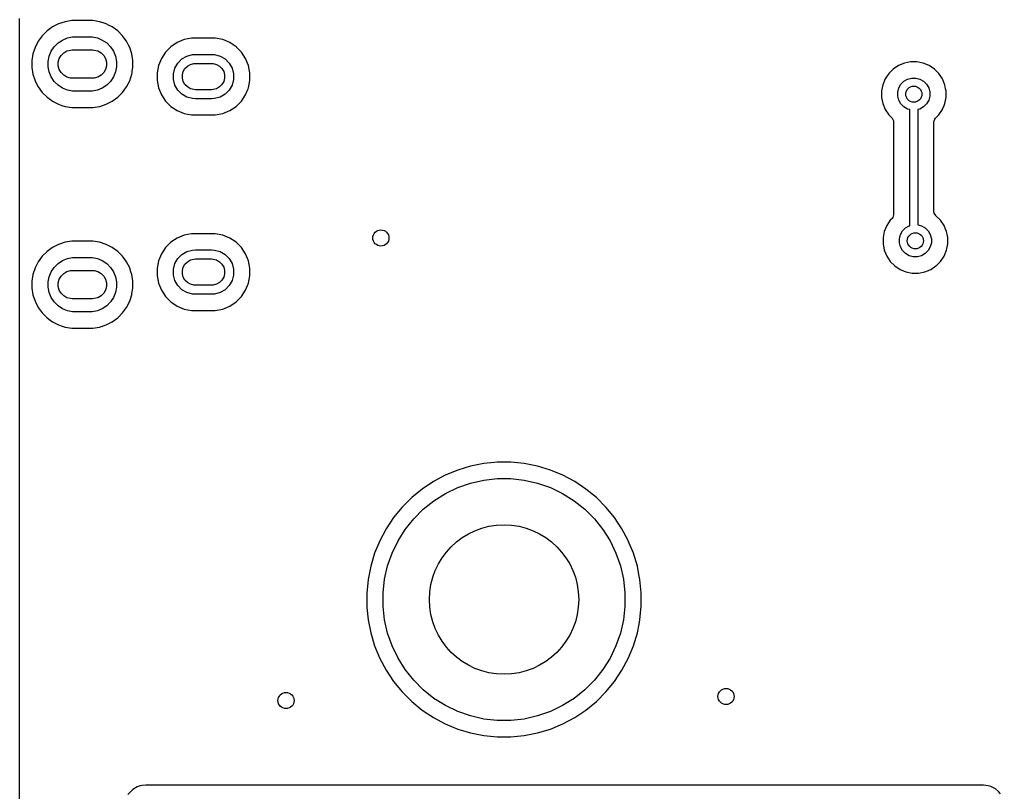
# Model space of a CAD drawing. Extents: x 0.71 to 7.56, y -5.16 to -0.79.
# Drawn here: x 0.709 to 1.665, y -2.826 to -2.073 of the extents above; entities that cross this region are included whole.
import ezdxf

# ---------------------------------------------------------------- set-up
doc = ezdxf.new("R2010")
doc.units = 0
doc.header["$MEASUREMENT"] = 0
doc.layers.add('BLACK', color=7, linetype='CONTINUOUS')

msp = doc.modelspace()

# ---------------------------------------------------------------- linework, layer by layer
at = {"layer": 'BLACK', "linetype": 'CONTINUOUS'}
for p, q in [((0.70868, -2.11261), (0.70868, -2.0717)), ((0.75308, -2.07464), (0.74674, -2.0767)), ((0.75966, -2.0736), (0.75308, -2.07464)), ((0.7801, -2.0736), (0.75966, -2.0736)), ((0.75966, -2.0736), (0.75966, -2.0736)), ((0.78669, -2.07464), (0.7801, -2.0736)), ((0.7801, -2.0736), (0.7801, -2.0736)), ((0.7902, -2.07579), (0.78669, -2.07464)), ((0.73541, -2.08365), (0.73069, -2.08836)), ((0.7408, -2.07973), (0.73541, -2.08365)), ((0.73541, -2.08365), (0.73541, -2.08365)), ((0.74674, -2.0767), (0.7408, -2.07973)), ((0.79206, -2.07639), (0.7902, -2.07579)), ((0.79303, -2.0767), (0.79206, -2.07639)), ((0.79539, -2.07791), (0.79303, -2.0767)), ((0.79896, -2.07973), (0.79539, -2.07791)), ((0.80436, -2.08365), (0.79896, -2.07973)), ((0.79896, -2.07973), (0.79896, -2.07973)), ((0.79896, -2.07973), (0.79896, -2.07973)), ((0.80907, -2.08836), (0.80436, -2.08365)), ((0.80436, -2.08365), (0.80436, -2.08365)), ((0.72678, -2.09375), (0.72375, -2.09969)), ((0.73069, -2.08836), (0.72678, -2.09375)), ((0.73069, -2.08836), (0.73069, -2.08836)), ((0.74613, -2.0954), (0.75046, -2.09251)), ((0.75046, -2.09251), (0.75528, -2.09051)), ((0.75528, -2.09051), (0.76039, -2.0895)), ((0.76039, -2.0895), (0.76299, -2.08937)), ((0.76299, -2.08937), (0.77677, -2.08937)), ((0.77677, -2.08937), (0.77938, -2.0895)), ((0.77938, -2.0895), (0.78449, -2.09051)), ((0.78449, -2.09051), (0.7893, -2.09251)), ((0.7893, -2.09251), (0.79363, -2.0954)), ((0.81079, -2.09073), (0.80907, -2.08836)), ((0.80907, -2.08836), (0.80907, -2.08836)), ((0.81299, -2.09375), (0.81079, -2.09073)), ((0.81491, -2.09754), (0.81299, -2.09375)), ((0.8692, -2.09217), (0.86239, -2.09499)), ((0.87643, -2.09073), (0.8692, -2.09217)), ((0.8692, -2.09217), (0.8692, -2.09217)), ((0.89955, -2.09073), (0.87643, -2.09073)), ((0.87643, -2.09073), (0.87643, -2.09073)), ((0.90678, -2.09217), (0.89955, -2.09073)), ((0.89955, -2.09073), (0.89955, -2.09073)), ((0.91359, -2.09499), (0.90678, -2.09217)), ((0.90678, -2.09217), (0.90678, -2.09217)), ((0.72375, -2.09969), (0.72169, -2.10603)), ((0.73756, -2.10823), (0.73956, -2.10342)), ((0.73956, -2.10342), (0.74245, -2.09909)), ((0.74245, -2.09909), (0.74613, -2.0954)), ((0.75165, -2.10501), (0.75477, -2.10321)), ((0.75477, -2.10321), (0.75824, -2.10228)), ((0.75824, -2.10228), (0.76004, -2.10217)), ((0.76004, -2.10217), (0.77972, -2.10217)), ((0.77972, -2.10217), (0.78152, -2.10228)), ((0.78152, -2.10228), (0.785, -2.10321)), ((0.785, -2.10321), (0.78811, -2.10501)), ((0.79363, -2.0954), (0.79731, -2.09909)), ((0.79731, -2.09909), (0.80021, -2.10342)), ((0.80021, -2.10342), (0.8022, -2.10823)), ((0.81601, -2.09969), (0.81491, -2.09754)), ((0.81807, -2.10603), (0.81601, -2.09969)), ((0.85626, -2.09908), (0.85105, -2.10429)), ((0.86239, -2.09499), (0.85626, -2.09908)), ((0.85626, -2.09908), (0.85626, -2.09908)), ((0.86239, -2.09499), (0.86239, -2.09499)), ((0.91972, -2.09908), (0.91359, -2.09499)), ((0.91359, -2.09499), (0.91359, -2.09499)), ((0.92493, -2.10429), (0.91972, -2.09908)), ((0.91972, -2.09908), (0.91972, -2.09908)), ((0.70868, -2.32757), (0.70868, -2.11261)), ((0.72169, -2.10603), (0.72065, -2.11261)), ((0.72065, -2.11261), (0.72065, -2.11928)), ((0.73655, -2.11334), (0.73756, -2.10823)), ((0.73655, -2.11855), (0.73655, -2.11334)), ((0.74638, -2.11415), (0.74731, -2.11067)), ((0.74731, -2.11067), (0.74911, -2.10756)), ((0.74911, -2.10756), (0.75165, -2.10501)), ((0.78811, -2.10501), (0.79066, -2.10756)), ((0.79066, -2.10756), (0.79246, -2.11067)), ((0.79246, -2.11067), (0.79339, -2.11415)), ((0.8022, -2.10823), (0.80322, -2.11334)), ((0.80322, -2.11334), (0.80322, -2.11855)), ((0.81911, -2.11261), (0.81807, -2.10603)), ((0.81911, -2.11928), (0.81911, -2.11261)), ((0.84696, -2.11042), (0.84413, -2.11723)), ((0.85105, -2.10429), (0.84696, -2.11042)), ((0.84696, -2.11042), (0.84696, -2.11042)), ((0.85105, -2.10429), (0.85105, -2.10429)), ((0.86294, -2.11497), (0.86694, -2.11097)), ((0.86694, -2.11097), (0.87183, -2.10814)), ((0.87183, -2.10814), (0.87729, -2.10668)), ((0.87729, -2.10668), (0.88012, -2.1065)), ((0.88012, -2.1065), (0.89587, -2.1065)), ((0.89587, -2.1065), (0.89869, -2.10668)), ((0.89869, -2.10668), (0.90415, -2.10814)), ((0.90415, -2.10814), (0.90905, -2.11097)), ((0.90905, -2.11097), (0.91305, -2.11497)), ((0.92903, -2.11042), (0.92493, -2.10429)), ((0.92493, -2.10429), (0.92493, -2.10429)), ((0.93185, -2.11723), (0.92903, -2.11042)), ((0.92903, -2.11042), (0.92903, -2.11042)), ((0.92903, -2.11042), (0.92903, -2.11042)), ((1.5776, -2.11376), (1.57152, -2.11497)), ((1.58381, -2.11376), (1.5776, -2.11376)), ((1.5776, -2.11376), (1.5776, -2.11376)), ((1.5899, -2.11497), (1.58381, -2.11376)), ((1.58381, -2.11376), (1.58381, -2.11376)), ((0.72065, -2.11928), (0.72169, -2.12586)), ((0.73756, -2.12366), (0.73655, -2.11855)), ((0.74638, -2.11774), (0.74638, -2.11415)), ((0.74731, -2.12122), (0.74638, -2.11774)), ((0.74911, -2.12433), (0.74731, -2.12122)), ((0.79246, -2.12122), (0.79066, -2.12433)), ((0.79339, -2.11774), (0.79246, -2.12122)), ((0.79339, -2.11415), (0.79339, -2.11774)), ((0.80322, -2.11855), (0.8022, -2.12366)), ((0.81829, -2.12446), (0.81859, -2.12256)), ((0.81859, -2.12256), (0.81911, -2.11928)), ((0.84413, -2.11723), (0.8427, -2.12446)), ((0.84413, -2.11723), (0.84413, -2.11723)), ((0.85865, -2.12532), (0.86011, -2.11986)), ((0.86011, -2.11986), (0.86294, -2.11497)), ((0.86743, -2.12648), (0.8683, -2.12325)), ((0.8683, -2.12325), (0.86997, -2.12036)), ((0.86997, -2.12036), (0.87233, -2.118)), ((0.87233, -2.118), (0.87522, -2.11633)), ((0.87522, -2.11633), (0.87845, -2.11546)), ((0.87845, -2.11546), (0.88012, -2.11535)), ((0.88012, -2.11535), (0.89587, -2.11535)), ((0.89587, -2.11535), (0.89754, -2.11546)), ((0.89754, -2.11546), (0.90076, -2.11633)), ((0.90076, -2.11633), (0.90366, -2.118)), ((0.90366, -2.118), (0.90602, -2.12036)), ((0.90602, -2.12036), (0.90769, -2.12325)), ((0.90769, -2.12325), (0.90855, -2.12648)), ((0.91305, -2.11497), (0.91587, -2.11986)), ((0.91587, -2.11986), (0.91733, -2.12532)), ((0.93329, -2.12446), (0.93185, -2.11723)), ((1.56062, -2.1208), (1.55623, -2.12519)), ((1.56578, -2.11735), (1.56062, -2.1208)), ((1.56062, -2.1208), (1.56062, -2.1208)), ((1.57152, -2.11497), (1.56578, -2.11735)), ((1.56578, -2.11735), (1.56578, -2.11735)), ((1.57152, -2.11497), (1.57152, -2.11497)), ((1.59564, -2.11735), (1.5899, -2.11497)), ((1.5899, -2.11497), (1.5899, -2.11497)), ((1.6008, -2.1208), (1.59564, -2.11735)), ((1.59564, -2.11735), (1.59564, -2.11735)), ((1.60519, -2.12519), (1.6008, -2.1208)), ((1.6008, -2.1208), (1.6008, -2.1208)), ((0.72169, -2.12586), (0.72375, -2.1322)), ((0.72375, -2.1322), (0.72424, -2.13315)), ((0.73956, -2.12847), (0.73756, -2.12366)), ((0.74245, -2.1328), (0.73956, -2.12847)), ((0.74613, -2.13649), (0.74245, -2.1328)), ((0.75165, -2.12688), (0.74911, -2.12433)), ((0.75477, -2.12868), (0.75165, -2.12688)), ((0.75824, -2.12961), (0.75477, -2.12868)), ((0.76004, -2.12972), (0.75824, -2.12961)), ((0.77972, -2.12972), (0.76004, -2.12972)), ((0.78152, -2.12961), (0.77972, -2.12972)), ((0.785, -2.12868), (0.78152, -2.12961)), ((0.78811, -2.12688), (0.785, -2.12868)), ((0.79066, -2.12433), (0.78811, -2.12688)), ((0.79731, -2.1328), (0.79363, -2.13649)), ((0.80021, -2.12847), (0.79731, -2.1328)), ((0.8022, -2.12366), (0.80021, -2.12847)), ((0.81299, -2.13814), (0.81601, -2.1322)), ((0.81601, -2.1322), (0.81807, -2.12586)), ((0.81807, -2.12586), (0.81829, -2.12446)), ((0.8427, -2.12446), (0.8427, -2.13184)), ((0.8427, -2.13184), (0.84413, -2.13906)), ((0.85865, -2.13098), (0.85865, -2.12532)), ((0.86011, -2.13644), (0.85865, -2.13098)), ((0.86743, -2.12982), (0.86743, -2.12648)), ((0.8683, -2.13305), (0.86743, -2.12982)), ((0.90855, -2.12982), (0.90769, -2.13305)), ((0.90855, -2.12648), (0.90855, -2.12982)), ((0.91733, -2.13098), (0.91587, -2.13644)), ((0.91733, -2.12532), (0.91733, -2.13098)), ((0.93185, -2.13906), (0.93329, -2.13184)), ((0.93329, -2.13184), (0.93329, -2.12446)), ((1.55278, -2.13035), (1.5504, -2.13608)), ((1.55623, -2.12519), (1.55278, -2.13035)), ((1.55278, -2.13035), (1.55278, -2.13035)), ((1.55623, -2.12519), (1.55623, -2.12519)), ((1.56821, -2.13569), (1.57112, -2.13278)), ((1.57112, -2.13278), (1.57468, -2.13073)), ((1.57468, -2.13073), (1.57865, -2.12966)), ((1.57865, -2.12966), (1.58276, -2.12966)), ((1.58276, -2.12966), (1.58674, -2.13073)), ((1.58674, -2.13073), (1.5903, -2.13278)), ((1.5903, -2.13278), (1.5932, -2.13569)), ((1.60864, -2.13035), (1.60519, -2.12519)), ((1.60519, -2.12519), (1.60519, -2.12519)), ((1.61075, -2.13546), (1.60864, -2.13035)), ((1.60864, -2.13035), (1.60864, -2.13035)), ((0.72424, -2.13315), (0.72674, -2.13806)), ((0.72674, -2.13806), (0.72678, -2.13814)), ((0.72678, -2.13814), (0.73069, -2.14353)), ((0.75046, -2.13938), (0.74613, -2.13649)), ((0.75528, -2.14138), (0.75046, -2.13938)), ((0.76039, -2.14239), (0.75528, -2.14138)), ((0.76299, -2.14252), (0.76039, -2.14239)), ((0.77677, -2.14252), (0.76299, -2.14252)), ((0.77938, -2.14239), (0.77677, -2.14252)), ((0.78449, -2.14138), (0.77938, -2.14239)), ((0.7893, -2.13938), (0.78449, -2.14138)), ((0.79363, -2.13649), (0.7893, -2.13938)), ((0.80907, -2.14353), (0.81299, -2.13814)), ((0.84413, -2.13906), (0.84413, -2.13906)), ((0.84413, -2.13906), (0.84696, -2.14588)), ((0.86294, -2.14133), (0.86011, -2.13644)), ((0.86694, -2.14533), (0.86294, -2.14133)), ((0.86997, -2.13594), (0.8683, -2.13305)), ((0.87233, -2.1383), (0.86997, -2.13594)), ((0.87522, -2.13997), (0.87233, -2.1383)), ((0.87845, -2.14084), (0.87522, -2.13997)), ((0.88012, -2.14094), (0.87845, -2.14084)), ((0.89587, -2.14094), (0.88012, -2.14094)), ((0.89754, -2.14084), (0.89587, -2.14094)), ((0.90076, -2.13997), (0.89754, -2.14084)), ((0.90366, -2.1383), (0.90076, -2.13997)), ((0.90602, -2.13594), (0.90366, -2.1383)), ((0.90769, -2.13305), (0.90602, -2.13594)), ((0.91305, -2.14133), (0.90905, -2.14533)), ((0.91587, -2.13644), (0.91305, -2.14133)), ((0.92903, -2.14588), (0.93056, -2.14217)), ((0.93056, -2.14217), (0.93085, -2.14147)), ((0.93085, -2.14147), (0.93144, -2.14006)), ((0.93144, -2.14006), (0.93157, -2.13974)), ((0.93157, -2.13974), (0.93185, -2.13906)), ((1.5504, -2.13608), (1.54919, -2.14217)), ((1.54919, -2.14217), (1.54919, -2.14838)), ((1.5504, -2.13608), (1.5504, -2.13608)), ((1.5651, -2.14322), (1.56616, -2.13925)), ((1.56616, -2.13925), (1.56821, -2.13569)), ((1.5932, -2.13569), (1.59526, -2.13925)), ((1.59526, -2.13925), (1.59632, -2.14322)), ((1.61101, -2.13608), (1.61075, -2.13546)), ((1.61178, -2.13996), (1.61101, -2.13608)), ((1.61222, -2.14217), (1.61178, -2.13996)), ((1.61222, -2.14838), (1.61222, -2.14217)), ((1.61222, -2.14217), (1.61222, -2.14217)), ((1.61222, -2.14217), (1.61222, -2.14217)), ((0.73069, -2.14353), (0.73069, -2.14353)), ((0.73069, -2.14353), (0.73541, -2.14824)), ((0.73541, -2.14824), (0.73541, -2.14824)), ((0.73541, -2.14824), (0.73915, -2.15096)), ((0.73915, -2.15096), (0.7408, -2.15216)), ((0.79896, -2.15216), (0.80436, -2.14824)), ((0.80436, -2.14824), (0.80907, -2.14353)), ((0.84696, -2.14588), (0.84696, -2.14588)), ((0.84696, -2.14588), (0.85105, -2.152)), ((0.85105, -2.152), (0.85105, -2.152)), ((0.85105, -2.152), (0.85626, -2.15722)), ((0.87183, -2.14815), (0.86694, -2.14533)), ((0.87729, -2.14962), (0.87183, -2.14815)), ((0.88012, -2.1498), (0.87729, -2.14962)), ((0.89587, -2.1498), (0.88012, -2.1498)), ((0.89869, -2.14962), (0.89587, -2.1498)), ((0.90415, -2.14815), (0.89869, -2.14962)), ((0.90905, -2.14533), (0.90415, -2.14815)), ((0.91972, -2.15722), (0.92493, -2.152)), ((0.92493, -2.152), (0.92903, -2.14588)), ((1.54919, -2.14838), (1.5504, -2.15447)), ((1.5651, -2.14733), (1.5651, -2.14322)), ((1.56616, -2.1513), (1.5651, -2.14733)), ((1.56821, -2.15486), (1.56616, -2.1513)), ((1.59526, -2.1513), (1.5932, -2.15486)), ((1.59632, -2.14733), (1.59526, -2.1513)), ((1.59632, -2.14322), (1.59632, -2.14733)), ((1.61101, -2.15447), (1.61222, -2.14838)), ((0.7408, -2.15216), (0.74458, -2.15409)), ((0.74458, -2.15409), (0.74674, -2.15519)), ((0.74674, -2.15519), (0.74674, -2.15519)), ((0.74674, -2.15519), (0.74674, -2.15519)), ((0.74674, -2.15519), (0.74998, -2.15624)), ((0.74998, -2.15624), (0.75308, -2.15724)), ((0.75308, -2.15724), (0.75966, -2.15829)), ((0.75966, -2.15829), (0.75966, -2.15829)), ((0.75966, -2.15829), (0.7801, -2.15829)), ((0.7801, -2.15829), (0.78669, -2.15724)), ((0.78669, -2.15724), (0.78677, -2.15722)), ((0.78677, -2.15722), (0.79303, -2.15519)), ((0.79303, -2.15519), (0.79896, -2.15216)), ((0.85626, -2.15722), (0.85626, -2.15722)), ((0.85626, -2.15722), (0.86239, -2.16131)), ((0.86239, -2.16131), (0.86239, -2.16131)), ((0.86239, -2.16131), (0.86239, -2.16131)), ((0.86239, -2.16131), (0.8692, -2.16413)), ((0.90678, -2.16413), (0.91359, -2.16131)), ((0.91359, -2.16131), (0.91972, -2.15722)), ((1.5504, -2.15447), (1.5504, -2.15447)), ((1.5504, -2.15447), (1.55278, -2.1602)), ((1.55278, -2.1602), (1.55278, -2.1602)), ((1.55278, -2.1602), (1.55623, -2.16537)), ((1.57112, -2.15777), (1.56821, -2.15486)), ((1.57468, -2.15982), (1.57112, -2.15777)), ((1.57677, -2.16038), (1.57468, -2.15982)), ((1.57677, -2.2735), (1.57677, -2.16038)), ((1.58674, -2.15982), (1.58465, -2.16038)), ((1.58465, -2.16038), (1.58465, -2.27266)), ((1.5903, -2.15777), (1.58674, -2.15982)), ((1.5932, -2.15486), (1.5903, -2.15777)), ((1.60519, -2.16537), (1.60864, -2.1602)), ((1.60864, -2.1602), (1.60876, -2.15992)), ((1.60876, -2.15992), (1.61028, -2.15624)), ((1.61028, -2.15624), (1.61101, -2.15447)), ((0.8692, -2.16413), (0.87643, -2.16557)), ((0.87643, -2.16557), (0.87643, -2.16557)), ((0.87643, -2.16557), (0.87643, -2.16557)), ((0.87643, -2.16557), (0.89955, -2.16557)), ((0.89955, -2.16557), (0.90678, -2.16413)), ((0.89955, -2.16557), (0.89955, -2.16557)), ((1.55623, -2.16537), (1.55623, -2.16537)), ((1.55623, -2.16537), (1.55623, -2.16537)), ((1.55623, -2.16537), (1.55957, -2.16871)), ((1.55957, -2.16871), (1.56089, -2.17113)), ((1.56089, -2.17113), (1.561, -2.17216)), ((1.60041, -2.17216), (1.60119, -2.16952)), ((1.60119, -2.16952), (1.60184, -2.16871)), ((1.60184, -2.16871), (1.60519, -2.16537)), ((1.561, -2.17216), (1.561, -2.26288)), ((1.60041, -2.1955), (1.60041, -2.17216)), ((1.60041, -2.25979), (1.60041, -2.1955)), ((1.55957, -2.26633), (1.5578, -2.2681)), ((1.56023, -2.26552), (1.55957, -2.26633)), ((1.561, -2.26288), (1.56023, -2.26552)), ((1.60065, -2.26129), (1.60041, -2.25979)), ((1.6022, -2.26357), (1.60065, -2.26129)), ((1.60237, -2.26371), (1.6022, -2.26357)), ((1.60676, -2.2681), (1.60237, -2.26371)), ((1.55435, -2.27326), (1.55198, -2.279)), ((1.5578, -2.2681), (1.55435, -2.27326)), ((1.55435, -2.27326), (1.55435, -2.27326)), ((1.5578, -2.2681), (1.5578, -2.2681)), ((1.56979, -2.2786), (1.5727, -2.2757)), ((1.5727, -2.2757), (1.57626, -2.27364)), ((1.57626, -2.27364), (1.57677, -2.2735)), ((1.58465, -2.27266), (1.58831, -2.27364)), ((1.58831, -2.27364), (1.59187, -2.2757)), ((1.59187, -2.2757), (1.59478, -2.2786)), ((1.61021, -2.27326), (1.60676, -2.2681)), ((1.60676, -2.2681), (1.60676, -2.2681)), ((1.61169, -2.27683), (1.61021, -2.27326)), ((1.61021, -2.27326), (1.61021, -2.27326)), ((0.86239, -2.28554), (0.85626, -2.28963)), ((0.8692, -2.28272), (0.86239, -2.28554)), ((0.86239, -2.28554), (0.86239, -2.28554)), ((0.87643, -2.28128), (0.8692, -2.28272)), ((0.8692, -2.28272), (0.8692, -2.28272)), ((0.89955, -2.28128), (0.87643, -2.28128)), ((0.87643, -2.28128), (0.87643, -2.28128)), ((0.90678, -2.28272), (0.89955, -2.28128)), ((0.89955, -2.28128), (0.89955, -2.28128)), ((0.91359, -2.28554), (0.90678, -2.28272)), ((0.90678, -2.28272), (0.90678, -2.28272)), ((0.91972, -2.28963), (0.91359, -2.28554)), ((0.91359, -2.28554), (0.91359, -2.28554)), ((1.55198, -2.279), (1.55077, -2.28508)), ((1.55077, -2.28508), (1.55077, -2.29129)), ((1.55198, -2.279), (1.55198, -2.279)), ((1.56667, -2.28613), (1.56773, -2.28216)), ((1.56773, -2.28216), (1.56979, -2.2786)), ((1.59478, -2.2786), (1.59683, -2.28216)), ((1.59683, -2.28216), (1.5979, -2.28613)), ((1.61259, -2.279), (1.61169, -2.27683)), ((1.61313, -2.28173), (1.61259, -2.279)), ((1.6138, -2.28508), (1.61313, -2.28173)), ((1.6138, -2.29129), (1.6138, -2.28508)), ((1.6138, -2.28508), (1.6138, -2.28508)), ((1.6138, -2.28508), (1.6138, -2.28508)), ((0.7408, -2.29469), (0.73541, -2.29861)), ((0.74674, -2.29167), (0.7408, -2.29469)), ((0.75308, -2.28961), (0.74674, -2.29167)), ((0.75966, -2.28856), (0.75308, -2.28961)), ((0.7801, -2.28856), (0.75966, -2.28856)), ((0.75966, -2.28856), (0.75966, -2.28856)), ((0.78669, -2.28961), (0.7801, -2.28856)), ((0.7801, -2.28856), (0.7801, -2.28856)), ((0.79303, -2.29167), (0.78669, -2.28961)), ((0.79711, -2.29375), (0.79303, -2.29167)), ((0.79896, -2.29469), (0.79711, -2.29375)), ((0.80436, -2.29861), (0.79896, -2.29469)), ((0.79896, -2.29469), (0.79896, -2.29469)), ((0.79896, -2.29469), (0.79896, -2.29469)), ((0.85105, -2.29485), (0.84696, -2.30097)), ((0.85626, -2.28963), (0.85105, -2.29485)), ((0.85105, -2.29485), (0.85105, -2.29485)), ((0.85626, -2.28963), (0.85626, -2.28963)), ((0.92493, -2.29485), (0.91972, -2.28963)), ((0.91972, -2.28963), (0.91972, -2.28963)), ((0.92903, -2.30097), (0.92493, -2.29485)), ((0.92493, -2.29485), (0.92493, -2.29485)), ((1.55077, -2.29129), (1.55198, -2.29738)), ((1.56667, -2.29024), (1.56667, -2.28613)), ((1.56773, -2.29422), (1.56667, -2.29024)), ((1.56979, -2.29778), (1.56773, -2.29422)), ((1.59683, -2.29422), (1.59478, -2.29778)), ((1.5979, -2.29024), (1.59683, -2.29422)), ((1.5979, -2.28613), (1.5979, -2.29024)), ((1.61259, -2.29738), (1.6138, -2.29129)), ((0.73069, -2.30332), (0.72678, -2.30871)), ((0.73541, -2.29861), (0.73069, -2.30332)), ((0.73069, -2.30332), (0.73069, -2.30332)), ((0.73541, -2.29861), (0.73541, -2.29861)), ((0.75528, -2.30547), (0.76039, -2.30446)), ((0.76039, -2.30446), (0.76299, -2.30433)), ((0.76299, -2.30433), (0.77677, -2.30433)), ((0.77677, -2.30433), (0.77938, -2.30446)), ((0.77938, -2.30446), (0.78449, -2.30547)), ((0.80907, -2.30332), (0.80436, -2.29861)), ((0.80436, -2.29861), (0.80436, -2.29861)), ((0.81231, -2.30779), (0.80907, -2.30332)), ((0.80907, -2.30332), (0.80907, -2.30332)), ((0.84696, -2.30098), (0.84413, -2.30779)), ((0.84696, -2.30097), (0.84696, -2.30098)), ((0.86294, -2.30552), (0.86694, -2.30152)), ((0.86694, -2.30152), (0.87183, -2.2987)), ((0.87183, -2.2987), (0.87729, -2.29723)), ((0.87729, -2.29723), (0.88012, -2.29705)), ((0.88012, -2.29705), (0.89587, -2.29705)), ((0.89587, -2.29705), (0.89869, -2.29723)), ((0.89869, -2.29723), (0.90415, -2.2987)), ((0.90415, -2.2987), (0.90905, -2.30152)), ((0.90905, -2.30152), (0.91305, -2.30552)), ((0.92903, -2.30098), (0.92903, -2.30097)), ((0.93185, -2.30779), (0.92903, -2.30098)), ((0.92903, -2.30098), (0.92903, -2.30098)), ((1.55198, -2.29738), (1.55198, -2.29738)), ((1.55198, -2.29738), (1.55435, -2.30312)), ((1.55435, -2.30312), (1.55435, -2.30312)), ((1.55435, -2.30312), (1.5578, -2.30828)), ((1.5727, -2.30068), (1.56979, -2.29778)), ((1.57626, -2.30274), (1.5727, -2.30068)), ((1.58023, -2.3038), (1.57626, -2.30274)), ((1.58434, -2.3038), (1.58023, -2.3038)), ((1.58831, -2.30274), (1.58434, -2.3038)), ((1.59187, -2.30068), (1.58831, -2.30274)), ((1.59478, -2.29778), (1.59187, -2.30068)), ((1.60676, -2.30828), (1.61021, -2.30312)), ((1.61021, -2.30312), (1.61259, -2.29738)), ((0.72375, -2.31465), (0.72169, -2.32099)), ((0.72678, -2.30871), (0.72375, -2.31465)), ((0.73956, -2.31838), (0.74245, -2.31405)), ((0.74245, -2.31405), (0.74613, -2.31036)), ((0.74613, -2.31036), (0.75046, -2.30747)), ((0.75046, -2.30747), (0.75528, -2.30547)), ((0.78449, -2.30547), (0.7893, -2.30747)), ((0.7893, -2.30747), (0.79363, -2.31036)), ((0.79363, -2.31036), (0.79731, -2.31405)), ((0.79731, -2.31405), (0.80021, -2.31838)), ((0.81299, -2.30871), (0.81231, -2.30779)), ((0.81601, -2.31465), (0.81299, -2.30871)), ((0.81613, -2.31501), (0.81601, -2.31465)), ((0.84413, -2.30779), (0.8427, -2.31501)), ((0.84413, -2.30779), (0.84413, -2.30779)), ((0.85865, -2.31587), (0.86011, -2.31041)), ((0.86011, -2.31041), (0.86294, -2.30552)), ((0.86743, -2.31703), (0.8683, -2.3138)), ((0.8683, -2.3138), (0.86997, -2.31091)), ((0.86997, -2.31091), (0.87233, -2.30855)), ((0.87233, -2.30855), (0.87522, -2.30688)), ((0.87522, -2.30688), (0.87845, -2.30601)), ((0.87845, -2.30601), (0.88012, -2.30591)), ((0.88012, -2.30591), (0.89587, -2.30591)), ((0.89587, -2.30591), (0.89754, -2.30601)), ((0.89754, -2.30601), (0.90076, -2.30688)), ((0.90076, -2.30688), (0.90366, -2.30855)), ((0.90366, -2.30855), (0.90602, -2.31091)), ((0.90602, -2.31091), (0.90769, -2.3138)), ((0.90769, -2.3138), (0.90855, -2.31703)), ((0.91305, -2.30552), (0.91587, -2.31041)), ((0.91587, -2.31041), (0.91733, -2.31587)), ((0.93329, -2.31502), (0.93185, -2.30779)), ((1.5578, -2.30828), (1.5578, -2.30828)), ((1.5578, -2.30828), (1.56219, -2.31267)), ((1.56219, -2.31267), (1.56219, -2.31267)), ((1.56219, -2.31267), (1.56735, -2.31612)), ((1.59721, -2.31612), (1.60237, -2.31267)), ((1.60237, -2.31267), (1.6024, -2.31264)), ((1.60237, -2.31267), (1.60237, -2.31267)), ((1.6024, -2.31264), (1.60676, -2.30828)), ((1.60676, -2.30828), (1.60676, -2.30828)), ((0.72169, -2.32099), (0.72065, -2.32757)), ((0.73655, -2.3283), (0.73756, -2.32319)), ((0.73756, -2.32319), (0.73956, -2.31838)), ((0.74731, -2.32563), (0.74911, -2.32252)), ((0.74911, -2.32252), (0.75165, -2.31997)), ((0.75165, -2.31997), (0.75477, -2.31817)), ((0.75477, -2.31817), (0.75824, -2.31724)), ((0.75824, -2.31724), (0.76004, -2.31713)), ((0.76004, -2.31713), (0.77972, -2.31713)), ((0.77972, -2.31713), (0.78152, -2.31724)), ((0.78152, -2.31724), (0.785, -2.31817)), ((0.785, -2.31817), (0.78811, -2.31997)), ((0.78811, -2.31997), (0.79066, -2.32252)), ((0.79066, -2.32252), (0.79246, -2.32563)), ((0.80021, -2.31838), (0.8022, -2.32319)), ((0.8022, -2.32319), (0.80322, -2.3283)), ((0.8172, -2.3183), (0.81613, -2.31501)), ((0.81807, -2.32099), (0.8172, -2.3183)), ((0.81911, -2.32757), (0.81807, -2.32099)), ((0.8427, -2.31501), (0.8427, -2.32239)), ((0.8427, -2.32239), (0.84413, -2.32962)), ((0.85865, -2.32153), (0.85865, -2.31587)), ((0.86011, -2.32699), (0.85865, -2.32153)), ((0.86743, -2.32037), (0.86743, -2.31703)), ((0.8683, -2.3236), (0.86743, -2.32037)), ((0.86997, -2.32649), (0.8683, -2.3236)), ((0.90769, -2.3236), (0.90602, -2.32649)), ((0.90855, -2.32037), (0.90769, -2.3236)), ((0.90855, -2.31703), (0.90855, -2.32037)), ((0.91733, -2.32153), (0.91587, -2.32699)), ((0.91733, -2.31587), (0.91733, -2.32153)), ((0.93185, -2.32962), (0.93329, -2.32239)), ((0.93329, -2.32239), (0.93329, -2.31502)), ((1.56735, -2.31612), (1.56736, -2.31612)), ((1.56736, -2.31612), (1.57309, -2.31849)), ((1.57309, -2.31849), (1.57309, -2.31849)), ((1.57309, -2.31849), (1.57918, -2.3197)), ((1.57918, -2.3197), (1.57918, -2.3197)), ((1.57918, -2.3197), (1.57918, -2.3197)), ((1.57918, -2.3197), (1.58539, -2.3197)), ((1.58539, -2.3197), (1.59148, -2.31849)), ((1.58539, -2.3197), (1.58539, -2.3197)), ((1.59148, -2.31849), (1.59669, -2.31633)), ((1.59669, -2.31633), (1.59721, -2.31612)), ((0.70868, -2.49326), (0.70868, -2.32757)), ((0.72065, -2.32757), (0.72065, -2.33424)), ((0.73655, -2.33351), (0.73655, -2.3283)), ((0.73756, -2.33862), (0.73655, -2.33351)), ((0.74638, -2.32911), (0.74731, -2.32563)), ((0.74638, -2.3327), (0.74638, -2.32911)), ((0.74731, -2.33618), (0.74638, -2.3327)), ((0.79246, -2.32563), (0.79339, -2.32911)), ((0.79339, -2.3327), (0.79246, -2.33618)), ((0.79339, -2.32911), (0.79339, -2.3327)), ((0.80322, -2.33351), (0.8022, -2.33862)), ((0.80322, -2.3283), (0.80322, -2.33351)), ((0.81911, -2.33424), (0.81911, -2.32757)), ((0.84413, -2.32962), (0.84413, -2.32962)), ((0.84413, -2.32962), (0.84696, -2.33643)), ((0.86294, -2.33188), (0.86011, -2.32699)), ((0.86694, -2.33588), (0.86294, -2.33188)), ((0.87233, -2.32885), (0.86997, -2.32649)), ((0.87522, -2.33052), (0.87233, -2.32885)), ((0.87845, -2.33139), (0.87522, -2.33052)), ((0.88012, -2.3315), (0.87845, -2.33139)), ((0.89587, -2.3315), (0.88012, -2.3315)), ((0.89754, -2.33139), (0.89587, -2.3315)), ((0.90076, -2.33052), (0.89754, -2.33139)), ((0.90366, -2.32885), (0.90076, -2.33052)), ((0.90602, -2.32649), (0.90366, -2.32885)), ((0.91305, -2.33188), (0.90905, -2.33588)), ((0.91587, -2.32699), (0.91305, -2.33188)), ((0.92903, -2.33643), (0.93185, -2.32962)), ((0.72065, -2.33424), (0.72169, -2.34082)), ((0.72169, -2.34082), (0.72375, -2.34716)), ((0.73956, -2.34343), (0.73756, -2.33862)), ((0.74911, -2.33929), (0.74731, -2.33618)), ((0.75165, -2.34184), (0.74911, -2.33929)), ((0.75477, -2.34364), (0.75165, -2.34184)), ((0.78811, -2.34184), (0.785, -2.34364)), ((0.79066, -2.33929), (0.78811, -2.34184)), ((0.79246, -2.33618), (0.79066, -2.33929)), ((0.8022, -2.33862), (0.80021, -2.34343)), ((0.81601, -2.34716), (0.81807, -2.34082)), ((0.81807, -2.34082), (0.81828, -2.33953)), ((0.81828, -2.33953), (0.81911, -2.33424)), ((0.84696, -2.33643), (0.84696, -2.33643)), ((0.84696, -2.33643), (0.85105, -2.34256)), ((0.85105, -2.34256), (0.85105, -2.34256)), ((0.85105, -2.34256), (0.85626, -2.34777)), ((0.87183, -2.33871), (0.86694, -2.33588)), ((0.87729, -2.34017), (0.87183, -2.33871)), ((0.88012, -2.34035), (0.87729, -2.34017)), ((0.89587, -2.34035), (0.88012, -2.34035)), ((0.89869, -2.34017), (0.89587, -2.34035)), ((0.90415, -2.33871), (0.89869, -2.34017)), ((0.90905, -2.33588), (0.90415, -2.33871)), ((0.91972, -2.34777), (0.92493, -2.34256)), ((0.92493, -2.34256), (0.92903, -2.33643)), ((0.72375, -2.34716), (0.72678, -2.3531)), ((0.74245, -2.34776), (0.73956, -2.34343)), ((0.74613, -2.35145), (0.74245, -2.34776)), ((0.75046, -2.35434), (0.74613, -2.35145)), ((0.75824, -2.34457), (0.75477, -2.34364)), ((0.76004, -2.34469), (0.75824, -2.34457)), ((0.77972, -2.34469), (0.76004, -2.34469)), ((0.78152, -2.34457), (0.77972, -2.34469)), ((0.785, -2.34364), (0.78152, -2.34457)), ((0.79363, -2.35145), (0.7893, -2.35434)), ((0.79731, -2.34776), (0.79363, -2.35145)), ((0.80021, -2.34343), (0.79731, -2.34776)), ((0.81299, -2.3531), (0.81601, -2.34716)), ((0.85626, -2.34777), (0.85626, -2.34777)), ((0.85626, -2.34777), (0.86239, -2.35186)), ((0.86239, -2.35186), (0.86239, -2.35186)), ((0.86239, -2.35186), (0.86239, -2.35186)), ((0.86239, -2.35186), (0.8692, -2.35468)), ((0.90678, -2.35468), (0.91359, -2.35186)), ((0.91359, -2.35186), (0.91972, -2.34777)), ((0.72678, -2.3531), (0.73069, -2.35849)), ((0.73069, -2.35849), (0.73069, -2.35849)), ((0.73069, -2.35849), (0.73541, -2.3632)), ((0.75528, -2.35634), (0.75046, -2.35434)), ((0.76039, -2.35735), (0.75528, -2.35634)), ((0.76299, -2.35748), (0.76039, -2.35735)), ((0.77677, -2.35748), (0.76299, -2.35748)), ((0.77938, -2.35735), (0.77677, -2.35748)), ((0.78449, -2.35634), (0.77938, -2.35735)), ((0.7893, -2.35434), (0.78449, -2.35634)), ((0.80436, -2.3632), (0.80907, -2.35849)), ((0.80907, -2.35849), (0.81299, -2.3531)), ((0.8692, -2.35468), (0.87643, -2.35612)), ((0.87643, -2.35612), (0.87643, -2.35612)), ((0.87643, -2.35612), (0.87643, -2.35612)), ((0.87643, -2.35612), (0.89955, -2.35612)), ((0.89955, -2.35612), (0.90678, -2.35468)), ((0.89955, -2.35612), (0.89955, -2.35612)), ((0.73541, -2.3632), (0.73541, -2.3632)), ((0.73541, -2.3632), (0.73858, -2.36551)), ((0.73858, -2.36551), (0.7408, -2.36712)), ((0.7408, -2.36712), (0.74458, -2.36905)), ((0.74458, -2.36905), (0.74674, -2.37015)), ((0.74674, -2.37015), (0.74674, -2.37015)), ((0.74674, -2.37015), (0.74674, -2.37015)), ((0.74674, -2.37015), (0.75014, -2.37125)), ((0.75014, -2.37125), (0.75308, -2.37221)), ((0.78669, -2.37221), (0.79303, -2.37015)), ((0.79303, -2.37015), (0.79896, -2.36712)), ((0.79896, -2.36712), (0.80436, -2.3632)), ((0.75308, -2.37221), (0.75966, -2.37325)), ((0.75966, -2.37325), (0.75966, -2.37325)), ((0.75966, -2.37325), (0.7801, -2.37325)), ((0.7801, -2.37325), (0.78669, -2.37221)), ((0.70868, -2.63122), (0.70868, -2.49326)), ((1.16143, -2.50521), (1.14853, -2.50777)), ((1.16144, -2.50521), (1.16143, -2.50521)), ((1.17157, -2.50421), (1.16144, -2.50521)), ((1.17453, -2.50392), (1.17157, -2.50421)), ((1.18768, -2.50392), (1.17453, -2.50392)), ((1.19087, -2.50423), (1.18768, -2.50392)), ((1.20077, -2.50521), (1.19087, -2.50423)), ((1.21367, -2.50777), (1.20077, -2.50521)), ((1.20077, -2.50521), (1.20077, -2.50521)), ((1.13595, -2.51159), (1.12379, -2.51663)), ((1.14853, -2.50777), (1.13595, -2.51159)), ((1.14853, -2.50777), (1.14853, -2.50777)), ((1.22626, -2.51159), (1.21367, -2.50777)), ((1.21367, -2.50777), (1.21367, -2.50777)), ((1.23841, -2.51663), (1.22626, -2.51159)), ((1.11219, -2.52283), (1.10126, -2.53013)), ((1.12379, -2.51663), (1.11219, -2.52283)), ((1.11219, -2.52283), (1.11219, -2.52283)), ((1.12379, -2.51663), (1.12379, -2.51663)), ((1.1359, -2.52868), (1.14841, -2.5243)), ((1.14841, -2.5243), (1.16132, -2.52135)), ((1.16132, -2.52135), (1.17448, -2.51987)), ((1.17448, -2.51987), (1.18772, -2.51987)), ((1.18772, -2.51987), (1.20089, -2.52135)), ((1.20089, -2.52135), (1.2138, -2.5243)), ((1.2138, -2.5243), (1.2263, -2.52868)), ((1.25001, -2.52283), (1.23841, -2.51663)), ((1.23841, -2.51663), (1.23841, -2.51663)), ((1.26095, -2.53013), (1.25001, -2.52283)), ((1.25001, -2.52283), (1.25001, -2.52283)), ((1.25001, -2.52283), (1.25001, -2.52283)), ((1.10125, -2.53013), (1.09109, -2.53848)), ((1.10126, -2.53013), (1.10125, -2.53013)), ((1.11276, -2.54147), (1.12397, -2.53442)), ((1.12397, -2.53442), (1.1359, -2.52868)), ((1.2263, -2.52868), (1.23823, -2.53442)), ((1.23823, -2.53442), (1.24945, -2.54147)), ((1.27112, -2.53848), (1.26095, -2.53013)), ((1.26095, -2.53013), (1.26095, -2.53013)), ((1.26095, -2.53013), (1.26095, -2.53013)), ((1.09109, -2.53848), (1.08179, -2.54778)), ((1.1024, -2.54973), (1.11276, -2.54147)), ((1.24945, -2.54147), (1.2598, -2.54973)), ((1.28042, -2.54778), (1.27112, -2.53848)), ((1.08179, -2.54778), (1.07344, -2.55795)), ((1.09303, -2.55909), (1.1024, -2.54973)), ((1.2598, -2.54973), (1.26917, -2.55909)), ((1.28876, -2.55795), (1.28042, -2.54778)), ((1.28042, -2.54778), (1.28042, -2.54778)), ((1.28042, -2.54778), (1.28042, -2.54778)), ((1.07344, -2.55795), (1.06613, -2.56888)), ((1.07344, -2.55795), (1.07344, -2.55795)), ((1.08478, -2.56945), (1.09303, -2.55909)), ((1.26917, -2.55909), (1.27743, -2.56945)), ((1.29607, -2.56889), (1.28876, -2.55795)), ((1.06613, -2.56889), (1.05993, -2.58049)), ((1.06613, -2.56888), (1.06613, -2.56889)), ((1.07773, -2.58066), (1.08478, -2.56945)), ((1.27743, -2.56945), (1.28448, -2.58066)), ((1.30209, -2.58015), (1.29607, -2.56889)), ((1.29607, -2.56889), (1.29607, -2.56889)), ((1.29607, -2.56889), (1.29607, -2.56889)), ((1.05993, -2.58049), (1.0549, -2.59264)), ((1.05993, -2.58049), (1.05993, -2.58049)), ((1.07198, -2.5926), (1.07773, -2.58066)), ((1.28448, -2.58066), (1.29022, -2.5926)), ((1.30227, -2.58049), (1.30209, -2.58015)), ((1.30731, -2.59264), (1.30227, -2.58049)), ((1.0549, -2.59264), (1.05108, -2.60523)), ((1.06761, -2.6051), (1.07198, -2.5926)), ((1.29022, -2.5926), (1.2946, -2.6051)), ((1.31112, -2.60523), (1.30731, -2.59264)), ((1.05108, -2.60523), (1.04851, -2.61813)), ((1.05108, -2.60523), (1.05108, -2.60523)), ((1.06466, -2.61801), (1.06761, -2.6051)), ((1.2946, -2.6051), (1.29754, -2.61801)), ((1.31273, -2.61332), (1.31112, -2.60523)), ((1.31112, -2.60523), (1.31112, -2.60523)), ((1.31112, -2.60523), (1.31112, -2.60523)), ((1.31112, -2.60523), (1.31112, -2.60523)), ((1.04851, -2.61813), (1.04752, -2.62827)), ((1.04851, -2.61813), (1.04851, -2.61813)), ((1.06318, -2.63117), (1.06466, -2.61801)), ((1.29754, -2.61801), (1.29903, -2.63117)), ((1.31369, -2.61813), (1.31273, -2.61332)), ((1.31498, -2.63122), (1.31369, -2.61813)), ((1.04752, -2.62827), (1.04722, -2.63122)), ((0.70868, -4.88168), (0.70868, -2.63122)), ((1.04722, -2.63122), (1.04722, -2.64437)), ((1.06318, -2.64442), (1.06318, -2.63117)), ((1.29903, -2.63117), (1.29903, -2.64442)), ((1.31498, -2.64437), (1.31498, -2.63122)), ((1.04722, -2.64437), (1.04734, -2.64557)), ((1.04734, -2.64557), (1.04851, -2.65746)), ((1.06466, -2.65758), (1.06318, -2.64442)), ((1.29903, -2.64442), (1.29754, -2.65758)), ((1.31369, -2.65746), (1.31498, -2.64437)), ((1.04851, -2.65746), (1.04851, -2.65746)), ((1.04851, -2.65746), (1.05108, -2.67036)), ((1.06761, -2.67049), (1.06466, -2.65758)), ((1.29754, -2.65758), (1.2946, -2.67049)), ((1.31282, -2.66183), (1.31369, -2.65746)), ((1.31112, -2.67036), (1.31282, -2.66183)), ((1.05108, -2.67036), (1.05108, -2.67036)), ((1.05108, -2.67036), (1.0549, -2.68295)), ((1.07198, -2.68299), (1.06761, -2.67049)), ((1.2946, -2.67049), (1.29022, -2.68299)), ((1.30731, -2.68295), (1.31112, -2.67036)), ((1.31112, -2.67036), (1.31112, -2.67036)), ((1.31112, -2.67036), (1.31112, -2.67036)), ((1.0549, -2.68295), (1.05993, -2.6951)), ((1.07773, -2.69493), (1.07198, -2.68299)), ((1.29022, -2.68299), (1.28448, -2.69493)), ((1.30227, -2.6951), (1.30731, -2.68295)), ((1.05993, -2.6951), (1.05993, -2.6951)), ((1.05993, -2.6951), (1.06613, -2.7067)), ((1.08478, -2.70614), (1.07773, -2.69493)), ((1.28448, -2.69493), (1.27743, -2.70614)), ((1.29607, -2.70671), (1.30227, -2.6951)), ((1.06613, -2.7067), (1.06613, -2.70671)), ((1.06613, -2.70671), (1.07344, -2.71764)), ((1.09303, -2.7165), (1.08478, -2.70614)), ((1.27743, -2.70614), (1.26917, -2.7165)), ((1.28876, -2.71764), (1.29607, -2.70671)), ((1.07344, -2.71764), (1.07344, -2.71764)), ((1.07344, -2.71764), (1.08179, -2.72781)), ((1.1024, -2.72586), (1.09303, -2.7165)), ((1.11276, -2.73412), (1.1024, -2.72586)), ((1.2598, -2.72586), (1.24945, -2.73412)), ((1.26917, -2.7165), (1.2598, -2.72586)), ((1.28042, -2.72781), (1.28876, -2.71764)), ((1.08179, -2.72781), (1.09109, -2.73711)), ((1.12397, -2.74117), (1.11276, -2.73412)), ((1.24945, -2.73412), (1.23823, -2.74117)), ((1.27112, -2.73711), (1.28042, -2.72781)), ((1.09109, -2.73711), (1.09109, -2.73711)), ((1.09109, -2.73711), (1.09109, -2.73711)), ((1.09109, -2.73711), (1.10126, -2.74546)), ((1.1359, -2.74691), (1.12397, -2.74117)), ((1.23823, -2.74117), (1.2263, -2.74691)), ((1.26095, -2.74546), (1.27112, -2.73711)), ((1.10126, -2.74546), (1.11219, -2.75276)), ((1.11219, -2.75276), (1.11219, -2.75276)), ((1.11219, -2.75276), (1.11219, -2.75276)), ((1.11219, -2.75276), (1.12379, -2.75897)), ((1.14841, -2.75129), (1.1359, -2.74691)), ((1.16132, -2.75424), (1.14841, -2.75129)), ((1.17448, -2.75572), (1.16132, -2.75424)), ((1.20089, -2.75424), (1.18772, -2.75572)), ((1.2138, -2.75129), (1.20089, -2.75424)), ((1.2263, -2.74691), (1.2138, -2.75129)), ((1.23841, -2.75897), (1.25001, -2.75276)), ((1.25001, -2.75276), (1.26095, -2.74546)), ((1.12379, -2.75897), (1.12379, -2.75897)), ((1.12379, -2.75897), (1.12379, -2.75897)), ((1.12379, -2.75897), (1.13595, -2.764)), ((1.13595, -2.764), (1.14853, -2.76782)), ((1.18772, -2.75572), (1.17448, -2.75572)), ((1.21367, -2.76782), (1.22626, -2.764)), ((1.22626, -2.764), (1.23841, -2.75897)), ((1.14853, -2.76782), (1.14853, -2.76782)), ((1.14853, -2.76782), (1.14853, -2.76782)), ((1.14853, -2.76782), (1.14853, -2.76782)), ((1.14853, -2.76782), (1.15662, -2.76943)), ((1.15662, -2.76943), (1.16143, -2.77038)), ((1.16143, -2.77038), (1.17453, -2.77167)), ((1.17453, -2.77167), (1.17453, -2.77167)), ((1.17453, -2.77167), (1.18768, -2.77167)), ((1.18768, -2.77167), (1.20077, -2.77038)), ((1.18768, -2.77167), (1.18768, -2.77167)), ((1.20077, -2.77038), (1.20716, -2.76911)), ((1.20716, -2.76911), (1.21367, -2.76782)), ((1.21367, -2.76782), (1.21367, -2.76782)), ((1.21367, -2.76782), (1.21367, -2.76782)), ((1.21367, -2.76782), (1.21367, -2.76782)), ((0.82341, -2.82038), (0.81917, -2.82302)), ((0.82623, -2.81949), (0.82341, -2.82038)), ((0.82341, -2.82038), (0.82341, -2.82038)), ((0.82341, -2.82038), (0.82341, -2.82038)), ((0.82826, -2.81905), (0.82623, -2.81949)), ((0.82623, -2.81949), (0.82623, -2.81949)), ((0.83165, -2.81868), (0.82826, -2.81905)), ((1.64866, -2.81868), (0.83165, -2.81868)), ((0.83165, -2.81868), (0.83165, -2.81868)), ((1.65316, -2.81933), (1.64866, -2.81868)), ((1.6558, -2.8201), (1.65316, -2.81933)), ((1.65316, -2.81933), (1.65316, -2.81933)), ((1.66031, -2.82224), (1.6558, -2.8201)), ((0.81709, -2.82482), (0.81437, -2.82788)), ((0.81917, -2.82302), (0.81709, -2.82482)), ((0.81917, -2.82302), (0.81917, -2.82302)), ((1.66337, -2.82497), (1.66031, -2.82224)), ((1.66031, -2.82224), (1.66031, -2.82224)), ((1.66031, -2.82224), (1.66031, -2.82224)), ((1.66517, -2.82704), (1.66337, -2.82497)), ((1.66337, -2.82497), (1.66337, -2.82497)), ((1.66337, -2.82497), (1.66337, -2.82497))]:
    msp.add_line(p, q, dxfattribs=at)
at = {"layer": 'BLACK'}
for centre, radius in [((1.58071, -2.14528), 0.00787), ((1.06102, -2.28543), 0.00787), ((1.58228, -2.28819), 0.00787), ((1.1811, -2.6378), 0.07283), ((1.39764, -2.73228), 0.00787), ((0.9685, -2.73622), 0.00787)]:
    msp.add_circle(centre, radius, dxfattribs=at)

doc.saveas('drawing.dxf')
